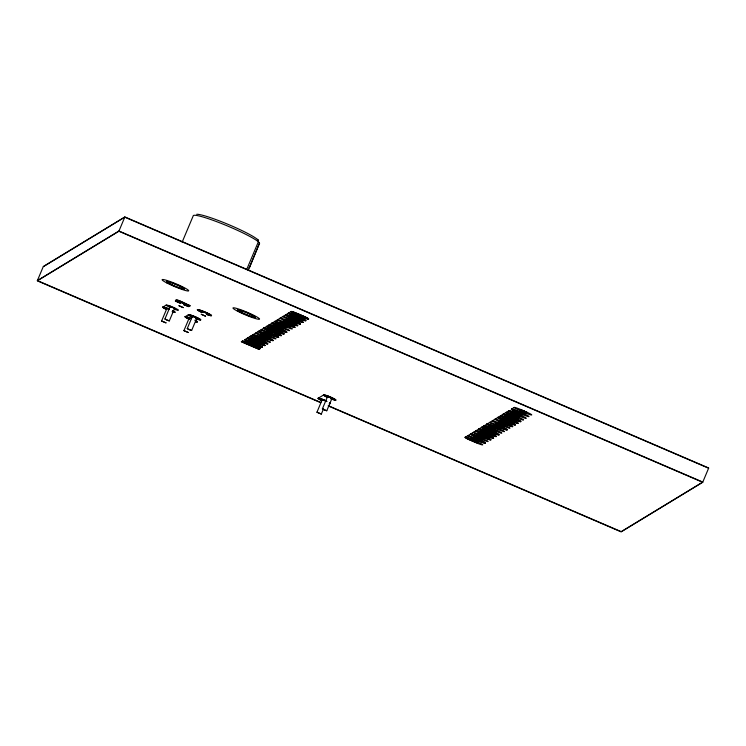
<?xml version="1.0" encoding="UTF-8"?>
<svg xmlns="http://www.w3.org/2000/svg" width="746" height="746" viewBox="0 0 746 746"><rect width="100%" height="100%" fill="white"/><g stroke="black" fill="none" stroke-linecap="round" stroke-linejoin="round"><path stroke-width="1.12" d="M248.325 270.257L249.938 266.257L248.875 268.01M249.5 267.441L259.477 243.065M249.807 266.676L259.319 243.811A35.967 3.823 22.8 0 0 228.239 226.28A35.967 3.823 22.8 0 0 193.195 215.92L182.136 242.161M320.752 402.439L37.393 280.589L43.212 266.751L124.778 217.17L708.607 468.227L702.788 482.065L621.222 531.646L329.303 406.122M37.393 280.589L118.959 231.018L124.778 217.17M161.593 321.032L165.985 322.841L161.593 321.032L166.964 308.257M174.695 308.107L169.314 320.901L166.852 320.118L164.922 319.008L170.302 306.224M183.908 330.627L188.3 332.511L183.908 330.627L189.288 317.843M197 317.712L191.629 330.497L189.167 329.713L187.237 328.604L192.608 315.828M246.814 269.25L258.358 241.797A1.921 1.809 -49.2 0 0 257.389 239.391M323.577 408.705L321.33 414.067L316.938 412.249L322.347 399.306M332.184 397.888L326.776 410.757L324.305 409.974L322.384 408.864L327.792 395.995M43.305 266.527L124.871 216.946L708.7 468.003M166.199 305.077L162.731 307.193A6.714 0.718 22.8 0 0 166.414 309.45M188.906 306.653L190.062 305.692M250.432 345.193L247.318 343.393L296.33 313.6L299.407 315.511L303.445 316.668L302.708 316.034M514.227 407.484L511.336 409.237A5.754 0.615 22.8 0 0 516.008 411.829L523.03 414.851M515.355 413.125L514.013 412.864L470.446 439.347L477.123 442.387M164.922 319.008L169.314 320.901M187.237 328.604L191.629 330.497M322.384 408.864L326.776 410.757M316.938 412.174L321.33 414.067M178.956 301.636L179.441 301.543M186.118 304.582L184.719 304.433M188.952 306.541L188.067 306.494M200.916 311.082L207.295 313.506M208.078 314.029L206.726 313.768M290.837 317.022L296.153 318.896M288.59 318.589L292.674 320.929M191.489 315.903L197.634 318.393M297.999 319.978L290.987 317.134M285.392 320.332L292.395 323.177M197.774 318.477L196.543 318.355M197.345 318.57L196.198 317.432M292.553 323.288L288.515 322.132L285.438 320.22M292.068 323.382L292.441 323.065L290.754 322.095M289.345 325.032C290.269 323.932 277.046 319.344 285.839 323.671M277.223 325.303L284.226 328.137M287.107 326.599L279.992 323.531L286.949 326.487M284.385 328.249L281.736 327.662M272.253 328.52C271.87 329.76 277.046 331.205 278.939 331.56M271.777 328.613C273.969 328.128 282.426 333.07 276.29 330.972M263.608 333.574L266.247 334.161M273.008 334.963L273.493 334.87M258.163 336.884C267.432 338.973 267.413 342.405 258.312 336.996M255.915 338.442L255.44 338.544L257.23 339.728M265.324 339.831L261.333 338.572M253.192 340.101L255.887 341.882M255.486 338.432L262.116 341.584C262.601 340.418 257.575 338.898 255.869 338.553M249.994 341.855C251.439 341.659 259.366 344.941 255.757 344.652M259.878 343.141L255.841 341.985L252.717 340.195L256.755 341.351L259.832 343.253L257.23 342.554M247.318 343.393L248.66 343.654M256.671 344.894L252.586 342.554M253.948 346.545L249.863 344.204M332.483 398.83C333.639 397.851 323.633 394.522 328.203 397.198M321.181 399.474L323.512 399.977M516.652 411.307C518.778 411.121 527.329 415.653 521.165 413.666M513.966 412.976C515.467 412.659 523.263 416.259 519.729 415.774M523.813 414.254L516.801 411.41M511.719 414.534L511.346 414.841M508.996 416.193C508.464 417.126 514.516 419.728 515.57 419.019M508.52 416.287L515.523 419.121M515.682 419.233L508.669 416.389M512.474 420.986L509.788 419.205L505.9 418.152M500.352 421.248L500.827 421.154C502.468 421.751 507.532 423.075 507.028 424.297L500.501 421.359M509.751 422.637L510.236 422.544M494.906 424.558L501.909 427.402M492.658 426.115C491.586 426.889 495.829 428.111 496.743 428.465M502.067 427.505C499.372 427.663 489.441 422.087 498.897 425.826M486.737 429.528L490.728 430.787M496.622 430.815L489.507 427.756M493.414 432.568L490.775 430.675L486.84 429.743M481.291 432.829L485.329 433.986L488.406 435.897M491.176 434.125L484.061 431.067L491.017 434.023M488.453 435.785L485.805 435.188M476.321 436.046L478.969 437.939L483.007 439.096M473.598 437.706L473.225 438.014L474.913 438.984M473.123 437.799L474.512 437.949M477.076 442.499L477.561 442.406M296.721 313.73L301.598 315.586M303.007 316.649L297.057 314.243M296.6 319.82L297.952 320.081L297.262 319.344M289.504 318.831L288.115 318.682L294.838 321.61M293.877 321.479L295.276 321.629L293.476 320.444M285.821 320.351L289.383 321.601M283.946 328.231C272.84 325.06 278.249 323.699 284.338 328.361M274.929 326.972L280.878 329.378M179.394 301.645L186.071 304.694M184.766 304.321L185.679 304.564M188.682 306.531L183.544 304.629M202.306 311.231L200.963 310.97L202.707 312.266M270.444 330.413C265.688 329.779 280.356 335.532 274.416 332.026M206.679 313.88L207.975 313.814M274.817 333.061L276.104 332.996M266.76 331.933L271.647 333.788M170.405 306.429L169.221 306.196L170.797 307.24M273.055 334.851L267.105 332.446M174.275 308.648L175.459 308.881L171.449 306.923M174.228 308.76L175.413 308.984L172.671 307.417M264.037 333.593L270.723 336.632L263.758 333.686M166.227 308.34L169.398 309.329M191.871 315.912L194.986 317.013M189.391 318.038L188.206 317.815L189.782 318.85M262.163 341.472L258.61 340.223M251.383 342.004L250.041 341.743L255.803 344.54M511.681 414.645L512.633 414.776M517.966 417.564L515.756 416.986M517.006 417.424L517.92 417.676C518.684 416.66 513.929 415.298 512.586 414.888M509.798 422.525L503.074 419.597L510.077 422.432M500.78 421.266L507.467 424.306M507.075 424.185L502.189 422.329M500.669 427.355L502.021 427.617L500.268 426.32M492.612 426.227L493.572 426.367M498.906 429.146L496.696 428.577M497.946 429.015L499.344 429.164L497.545 427.971M489.889 427.887L493.451 429.137M481.72 432.848L488.294 435.673M488.015 435.767L482.065 433.361M331.681 398.616L332.53 398.718M481.608 438.946C486.112 439.674 474.269 434.48 476.573 436.783M478.885 440.597L480.238 440.858L475.715 438.499M470.829 439.469L477.515 442.518M322.412 399.595L321.228 399.362L322.757 400.509M296.199 315.959C290.129 313.814 298.568 318.719 300.675 318.43C299.929 316.985 292.74 314.486 294.288 316.006M292.18 317.283L294.829 318.29M289.457 318.943L290.754 319.269M291.201 323.027L285.541 320.444M288.478 324.678L282.669 321.992L286.66 323.251M287.182 324.351L289.83 324.939L288.031 323.755M273.12 328.874L278.78 331.448M509.863 416.548L514.899 418.711M180.299 301.897L185.968 304.48M272.141 334.609L269.502 333.602M511.607 420.623L507.634 419.019M505.713 420.185L503.121 419.485L508.884 422.283M260.802 337.472L258.209 336.772L259.953 338.069M171.496 306.811L169.174 306.308L170.75 307.343M500.268 423.495C492.892 420.949 506.105 427.598 504.054 425.22M256.783 338.805L262.555 341.603M168.167 308.835L165.845 308.331L166.489 308.881M254.06 340.456L259.72 343.039M190.482 318.43L188.16 317.927L189.736 318.962M493.526 426.479L496.221 427.374M253.08 346.191C236.09 339.644 261.921 347.804 251.784 345.864M492.547 432.214L486.886 429.631M491.25 431.887L493.899 432.475L492.099 431.281M481.207 435.077C473.831 432.531 487.045 439.18 484.993 436.802M477.188 436.401L482.848 438.984M474.465 438.061L475.762 438.387M476.209 442.145L473.57 441.138M295.397 319.269L291.611 317.554M290.707 319.381L295.23 321.74M516.558 413.676L520.344 415.401M518.526 415.224L514.115 413.079M513.835 415.326L518.358 417.685M515.803 416.874L512.017 415.149M283.937 324.911C270.509 320.025 293.197 330.338 285.308 325.405M273.092 331.42L269.054 330.264L269.782 330.898M271.647 330.963L275.433 332.688M273.614 332.511L270.891 331.345M499.466 426.805L495.055 424.67M494.775 426.917L499.298 429.276M266.779 335.262L270.658 336.306M203.509 311.781L206.232 312.947M264.056 336.912L268.047 338.18L267.31 337.546M187.349 306.112L183.591 304.517M254.554 344.102L250.143 341.957M480.405 438.396L477.682 437.221M476.293 439.487L477.682 440.047M323.466 400.089L326.823 401.488M118.959 231.018L702.788 482.065M520.018 409.386L527.04 412.407M525.753 413.191L518.778 410.058A5.754 0.615 22.8 0 1 514.143 407.4A5.754 0.615 22.8 0 1 520.065 409.284L527.086 412.305A5.754 0.615 22.8 0 1 531.712 414.962A5.754 0.615 22.8 0 1 525.799 413.079M524.317 414.067L517.295 411.046A5.754 0.615 22.8 0 0 511.504 409.134M521.678 415.625L514.647 412.603A5.754 0.615 22.8 0 0 508.735 410.729A5.754 0.615 22.8 0 0 513.36 413.387L520.391 416.408M518.955 417.275L511.924 414.254A5.754 0.615 22.8 0 0 506.012 412.379A5.754 0.615 22.8 0 0 510.637 415.037L517.668 418.058M288.749 318.421L295.78 321.442A5.754 0.615 22.8 0 1 300.405 324.1A5.754 0.615 22.8 0 1 294.493 322.225L287.462 319.195M284.739 320.855L291.77 323.876A5.754 0.615 22.8 0 0 297.682 325.75A5.754 0.615 22.8 0 0 293.057 323.093L286.072 319.959A5.754 0.615 22.8 0 0 280.16 318.085A5.754 0.615 22.8 0 0 284.785 320.743L291.817 323.764A5.754 0.615 22.8 0 0 297.729 325.638A5.754 0.615 22.8 0 0 293.103 322.981M283.303 321.731L290.334 324.752A5.754 0.615 22.8 0 1 294.959 327.41A5.754 0.615 22.8 0 1 289.047 325.536L282.016 322.505M287.611 326.403L280.58 323.382A5.754 0.615 22.8 0 0 274.798 321.479M286.324 327.186L279.293 324.165A5.754 0.615 22.8 0 1 274.631 321.573M501.032 420.875L508.017 424.008A5.754 0.615 22.8 0 1 512.642 426.665A5.754 0.615 22.8 0 1 506.73 424.791L499.745 421.658M283.601 328.837L276.617 325.713A5.754 0.615 22.8 0 1 271.992 323.055A5.754 0.615 22.8 0 1 277.904 324.93L284.888 328.063A5.754 0.615 22.8 0 1 289.56 330.609A5.754 0.615 22.8 0 1 283.648 328.734M498.309 422.534L505.34 425.556A5.754 0.615 22.8 0 1 509.966 428.213A5.754 0.615 22.8 0 1 504.054 426.339L497.022 423.318M505.294 425.668L498.263 422.637A5.754 0.615 22.8 0 0 492.351 420.763A5.754 0.615 22.8 0 0 496.976 423.42L504.007 426.442M495.586 424.185L502.618 427.206A5.754 0.615 22.8 0 1 507.243 429.864A5.754 0.615 22.8 0 1 501.331 427.99L494.3 424.968M499.895 428.866L492.864 425.845A5.754 0.615 22.8 0 0 486.952 423.97A5.754 0.615 22.8 0 0 491.577 426.619L498.561 429.752A5.754 0.615 22.8 0 0 504.473 431.626A5.754 0.615 22.8 0 0 499.848 428.978L492.817 425.947A5.754 0.615 22.8 0 0 487.035 424.045M497.172 430.517A5.754 0.615 22.8 0 1 501.797 433.174A5.754 0.615 22.8 0 1 495.885 431.3L488.854 428.279A5.754 0.615 22.8 0 1 484.229 425.621A5.754 0.615 22.8 0 1 490.141 427.495L497.125 430.629M265.679 332.436L272.71 335.458A5.754 0.615 22.8 0 0 278.622 337.341A5.754 0.615 22.8 0 0 273.996 334.684L267.012 331.55A5.754 0.615 22.8 0 0 261.1 329.676A5.754 0.615 22.8 0 0 265.725 332.334L272.756 335.355A5.754 0.615 22.8 0 0 278.668 337.229A5.754 0.615 22.8 0 0 274.043 334.572M495.838 431.412L488.807 428.39A5.754 0.615 22.8 0 1 484.145 425.798M271.274 336.334L264.243 333.313A5.754 0.615 22.8 0 0 258.461 331.401M269.987 337.117L262.956 334.096A5.754 0.615 22.8 0 1 258.293 331.504M261.52 334.963L268.551 337.994A5.754 0.615 22.8 0 1 273.176 340.652A5.754 0.615 22.8 0 1 267.264 338.768L260.233 335.747M188.151 304.834C185.25 304.788 176.699 297.617 175.301 301.002M176 301.235L180.691 303.268M176.774 301.72L180.644 303.38M479.249 434.116L486.28 437.137A5.754 0.615 22.8 0 1 490.905 439.795A5.754 0.615 22.8 0 1 484.993 437.921L477.962 434.899M483.557 438.797L476.526 435.776A5.754 0.615 22.8 0 0 470.614 433.892A5.754 0.615 22.8 0 0 475.239 436.55L482.27 439.571M473.803 437.426L480.788 440.56A5.754 0.615 22.8 0 1 485.413 443.217A5.754 0.615 22.8 0 1 479.501 441.343L472.516 438.21M478.111 442.108L471.08 439.086A5.754 0.615 22.8 0 0 465.168 437.203A5.754 0.615 22.8 0 0 469.793 439.86L476.825 442.882M242.636 340.978L260.205 348.531L258.918 349.315L241.35 341.761L242.683 340.866L260.251 348.419L258.965 349.203L241.396 341.649M320.659 402.663L37.3 280.813L118.866 231.232L702.695 482.289L621.129 531.87L328.147 405.88M519.822 412.986L517.435 411.829M297.551 316.64L299.939 317.796M295.397 316.444L300.61 318.104M513.08 415.709L514.414 416.315M507.066 420.856L508.39 421.462M502.944 424.772C487.632 418.45 510.404 429.733 502.99 424.66M280.393 326.981L277.372 325.405M276.337 328.035L281.55 329.685M495.353 427.896L492.229 426.106M274.948 330.291L271.926 328.716M489.908 431.207L487.511 430.05M267.6 334.842L269.987 335.998M483.128 433.911L484.462 434.517M266.201 337.099L260.988 335.448M482.559 435.757L483.884 436.363M262.154 338.152L265.166 339.728M477.114 439.068L478.438 439.674M324.687 400.583L326.776 401.6M525.753 412.072C512.968 406.178 522.489 412.277 526.434 412.379M506.571 418.459L512.959 420.884L505.844 417.825L506.525 418.571M296.199 318.784L297.84 319.866M494.822 429.631L496.463 430.712M495.838 430.293L489.935 427.775C489.413 428.782 495.484 431.291 496.51 430.601M490.392 433.603C478.121 427.7 486.84 434.172 491.064 433.911M268.122 333.108L266.378 331.811M472.19 440.644L470.4 439.45L477.449 442.182M265.399 334.767L263.655 333.462M261.66 335.756L268 338.292L264.923 336.39L260.932 335.122L262.676 336.418M202.753 312.154L201.066 311.185M189.018 305.095L190.081 305.935M189.633 305.543C188.654 305.002 172.96 296.731 175.953 301.347M180.746 302.82L179.105 301.738M193.065 316.938L191.629 315.978M328.249 397.096L326.627 396.163L332.865 398.84M322.804 400.406L321.321 399.548M523.664 414.151L519.291 411.895L516.754 411.522M511.97 415.261L511.29 414.515M509.499 421.91L510.189 422.656M501.079 421.882L500.398 421.136M481.44 432.941L482.019 433.473M479.547 440.112L480.284 440.746L473.272 437.902M275.227 327.587L274.5 326.953L274.976 326.86C285.615 330.142 281.167 331.616 274.547 326.841M272.756 334.236L273.446 334.982M273.334 334.758L268.97 332.511L266.434 332.138M207.341 313.395L207.929 313.917M179.693 302.27L179.003 301.524M192.132 316.453L191.536 315.791M166.535 308.769L165.892 308.219M303.398 316.77L298.922 314.308L296.386 313.935M521.016 415.709L517.09 414.767L514.013 412.864M196.702 214.288A34.046 3.618 22.8 0 1 229.908 225.133A34.046 3.618 22.8 0 1 258.452 240.585M327.242 397.17A6.714 0.718 22.8 0 1 325.191 395.091A6.714 0.718 22.8 0 1 335.187 399.39A6.714 0.718 22.8 0 1 330.814 398.709A6.714 0.709 22.8 0 0 335.896 400.145A6.714 0.709 22.8 0 0 330.254 397.068A6.714 0.709 22.8 0 0 323.661 394.932L318.066 398.336A6.714 0.709 22.8 0 0 321.75 400.593M329.536 402.57A6.714 0.718 22.8 0 1 329.368 403.362M321.796 400.481A6.714 0.718 22.8 0 1 318.421 398.131A6.714 0.718 22.8 0 1 325.657 400.621M480.834 440.448A5.754 0.615 22.8 0 1 485.459 443.105A5.754 0.615 22.8 0 1 479.547 441.231M472.47 438.322A5.754 0.615 22.8 0 1 467.845 435.664A5.754 0.615 22.8 0 1 473.757 437.538M489.003 435.487A5.754 0.615 22.8 0 1 493.628 438.144A5.754 0.615 22.8 0 1 487.716 436.27M508.063 423.896A5.754 0.615 22.8 0 1 512.688 426.553A5.754 0.615 22.8 0 1 506.776 424.679M499.699 421.77A5.754 0.615 22.8 0 1 495.074 419.112A5.754 0.615 22.8 0 1 500.986 420.986M516.232 418.935A5.754 0.615 22.8 0 1 520.857 421.593A5.754 0.615 22.8 0 1 514.945 419.718L507.914 416.697A5.754 0.615 22.8 0 1 503.289 414.039A5.754 0.615 22.8 0 1 509.201 415.914L516.185 419.047A5.754 0.615 22.8 0 1 520.811 421.704A5.754 0.615 22.8 0 1 514.899 419.821L507.867 416.8A5.754 0.615 22.8 0 1 503.205 414.216M302.708 317.143A5.754 0.615 22.8 0 0 308.62 319.018A5.754 0.615 22.8 0 0 303.995 316.36L296.964 313.339A5.754 0.615 22.8 0 0 291.052 311.464A5.754 0.615 22.8 0 0 295.677 314.122L302.662 317.255A5.754 0.615 22.8 0 0 307.93 319.111L308.434 319.167A5.754 0.615 22.8 0 0 303.948 316.472L296.917 313.451A5.754 0.615 22.8 0 0 291.136 311.548L244.679 339.784A5.754 0.615 22.8 0 0 249.341 342.367M275.479 333.695A5.754 0.615 22.8 0 0 281.391 335.569A5.754 0.615 22.8 0 0 276.766 332.912L269.735 329.891A5.754 0.615 22.8 0 0 263.823 328.016A5.754 0.615 22.8 0 0 268.448 330.674L275.433 333.807A5.754 0.615 22.8 0 0 281.345 335.681A5.754 0.615 22.8 0 0 276.719 333.024L269.688 330.002A5.754 0.615 22.8 0 0 263.907 328.091M257.706 344.503A5.754 0.615 22.8 0 1 262.331 347.16A5.754 0.615 22.8 0 1 256.419 345.286M169.79 307.315A6.714 0.718 22.8 0 1 167.468 305.161A6.714 0.718 22.8 0 1 177.296 309.264A6.714 0.718 22.8 0 1 174.527 309.292M192.104 316.91A6.714 0.718 22.8 0 1 190.044 314.831A6.714 0.718 22.8 0 1 200.04 319.129A6.714 0.718 22.8 0 1 195.676 318.449M195.76 320.584A6.714 0.718 22.8 0 1 195.555 321.601M188.775 318.934A6.714 0.718 22.8 0 1 185.232 316.584A6.714 0.718 22.8 0 1 191.424 318.551M172.531 310.513A6.714 0.718 22.8 0 1 172.289 311.697M166.461 309.338A6.714 0.718 22.8 0 1 162.917 306.988A6.714 0.718 22.8 0 1 169.109 308.956M201.616 312.229A7.674 0.811 22.8 0 1 198.958 309.767A7.674 0.811 22.8 0 1 210.185 314.458A7.674 0.811 22.8 0 1 207.034 314.495M172.485 310.625A6.714 0.718 22.8 0 1 172.242 311.809M162.87 307.1A6.714 0.718 22.8 0 1 169.062 309.068M195.508 321.703A6.714 0.718 22.8 0 0 196.459 321.125L195.713 320.696A6.714 0.718 22.8 0 0 194.79 320.22M188.729 319.046A6.714 0.718 22.8 0 1 185.036 316.789L188.514 314.672A6.714 0.709 22.8 0 1 195.107 316.808A6.714 0.709 22.8 0 1 200.749 319.885A6.714 0.709 22.8 0 1 195.629 318.551M185.185 316.696A6.714 0.718 22.8 0 1 191.377 318.663M295.63 314.234A5.754 0.615 22.8 0 1 290.968 311.651M244.847 339.682A5.754 0.615 22.8 0 1 250.628 341.584M288.245 313.301A5.754 0.615 22.8 0 0 292.908 315.884L299.939 318.915A5.754 0.615 22.8 0 0 305.207 320.761L305.711 320.817A5.754 0.615 22.8 0 0 301.225 318.132L294.194 315.11A5.754 0.615 22.8 0 0 288.413 313.199M285.522 314.961A5.754 0.615 22.8 0 0 290.185 317.544L297.216 320.566A5.754 0.615 22.8 0 0 303.128 322.44A5.754 0.615 22.8 0 0 298.503 319.782L291.518 316.649A5.754 0.615 22.8 0 0 285.606 314.775A5.754 0.615 22.8 0 0 290.231 317.432L297.262 320.454A5.754 0.615 22.8 0 0 303.174 322.328A5.754 0.615 22.8 0 0 298.549 319.67L291.472 316.761A5.754 0.615 22.8 0 0 285.69 314.859M276.57 325.815A5.754 0.615 22.8 0 1 271.908 323.232M272.076 323.13A5.754 0.615 22.8 0 1 277.857 325.042M269.185 324.883A5.754 0.615 22.8 0 0 273.847 327.475L280.878 330.497A5.754 0.615 22.8 0 0 286.79 332.371A5.754 0.615 22.8 0 0 282.165 329.713L275.134 326.692A5.754 0.615 22.8 0 0 269.353 324.79M266.462 326.543A5.754 0.615 22.8 0 0 271.124 329.126L278.155 332.147A5.754 0.615 22.8 0 0 284.067 334.031A5.754 0.615 22.8 0 0 279.442 331.373L272.411 328.352A5.754 0.615 22.8 0 0 266.63 326.44M268.401 330.786A5.754 0.615 22.8 0 1 263.739 328.193M257.51 337.406A5.754 0.615 22.8 0 1 252.847 334.814M253.015 334.712A5.754 0.615 22.8 0 1 258.797 336.623M250.124 336.474A5.754 0.615 22.8 0 0 254.787 339.057L261.818 342.078A5.754 0.615 22.8 0 0 267.73 343.953A5.754 0.615 22.8 0 0 263.105 341.295L256.074 338.274A5.754 0.615 22.8 0 0 250.292 336.371M247.402 338.125A5.754 0.615 22.8 0 0 252.064 340.717L259.095 343.738A5.754 0.615 22.8 0 0 265.007 345.612A5.754 0.615 22.8 0 0 260.382 342.955L253.351 339.934A5.754 0.615 22.8 0 0 247.569 338.022M327.196 397.282A6.714 0.709 22.8 0 1 323.512 395.026M329.49 402.681A6.714 0.709 22.8 0 1 329.322 403.465M318.216 398.243A6.714 0.709 22.8 0 1 325.61 400.723M465.252 437.287A5.754 0.615 22.8 0 1 471.034 439.189L478.065 442.21A5.754 0.615 22.8 0 1 482.69 444.868A5.754 0.615 22.8 0 1 476.778 442.993L469.747 439.972A5.754 0.615 22.8 0 1 465.084 437.389L508.819 410.804A5.754 0.615 22.8 0 1 514.6 412.715L521.631 415.736A5.754 0.615 22.8 0 1 526.256 418.394A5.754 0.615 22.8 0 1 520.344 416.51L513.313 413.489A5.754 0.615 22.8 0 1 508.651 410.906M505.928 412.557A5.754 0.615 22.8 0 0 510.59 415.149L517.621 418.17A5.754 0.615 22.8 0 0 523.533 420.045A5.754 0.615 22.8 0 0 518.908 417.387L511.877 414.366A5.754 0.615 22.8 0 0 506.096 412.463M503.373 414.114A5.754 0.615 22.8 0 1 509.154 416.026M500.482 415.867A5.754 0.615 22.8 0 0 505.145 418.459L512.176 421.481A5.754 0.615 22.8 0 0 518.088 423.355A5.754 0.615 22.8 0 0 513.462 420.697L506.431 417.676A5.754 0.615 22.8 0 0 500.65 415.764M497.759 417.527A5.754 0.615 22.8 0 0 502.422 420.11L509.453 423.131A5.754 0.615 22.8 0 0 515.365 425.015A5.754 0.615 22.8 0 0 510.74 422.357L503.709 419.327A5.754 0.615 22.8 0 0 497.927 417.424M491.53 426.731A5.754 0.615 22.8 0 1 486.868 424.148M484.313 425.696A5.754 0.615 22.8 0 1 490.094 427.607M481.422 427.458A5.754 0.615 22.8 0 0 486.084 430.041L493.115 433.062A5.754 0.615 22.8 0 0 499.027 434.937A5.754 0.615 22.8 0 0 494.402 432.279L487.371 429.258A5.754 0.615 22.8 0 0 481.59 427.355M478.699 429.109A5.754 0.615 22.8 0 0 483.361 431.701L490.392 434.722A5.754 0.615 22.8 0 0 496.304 436.596A5.754 0.615 22.8 0 0 491.679 433.939L484.648 430.918A5.754 0.615 22.8 0 0 478.867 429.006M480.638 433.351A5.754 0.615 22.8 0 1 475.976 430.768M476.144 430.666A5.754 0.615 22.8 0 1 481.925 432.568M470.53 434.079A5.754 0.615 22.8 0 0 475.193 436.662L482.224 439.683A5.754 0.615 22.8 0 0 488.136 441.557A5.754 0.615 22.8 0 0 483.511 438.9L476.48 435.878A5.754 0.615 22.8 0 0 470.698 433.976M201.569 312.341A7.674 0.811 22.8 0 1 198.912 309.879A7.674 0.811 22.8 0 1 210.139 314.57A7.674 0.811 22.8 0 1 206.987 314.598M192.058 317.022A6.714 0.709 22.8 0 1 188.365 314.765M178.984 305.729L183.227 307.622L178.984 305.729M201.308 314.29L205.56 316.192L201.308 314.29M519.813 409.666C522.545 413.042 533.362 414.095 519.813 409.666M478.997 434.508C481.384 437.557 492.761 439.198 478.997 434.508M301.272 318.02L294.241 314.999A5.754 0.615 22.8 0 0 288.329 313.124A5.754 0.615 22.8 0 0 292.954 315.782L299.985 318.803A5.754 0.615 22.8 0 0 305.897 320.677A5.754 0.615 22.8 0 0 301.272 318.02M524.363 413.955L517.342 410.934A5.754 0.615 22.8 0 0 511.42 409.06A5.754 0.615 22.8 0 0 516.055 411.717L523.077 414.739A5.754 0.615 22.8 0 0 528.989 416.613A5.754 0.615 22.8 0 0 524.363 413.955M295.826 321.33L288.795 318.309A5.754 0.615 22.8 0 0 282.883 316.435A5.754 0.615 22.8 0 0 287.508 319.092L294.539 322.113A5.754 0.615 22.8 0 0 300.452 323.988A5.754 0.615 22.8 0 0 295.826 321.33M290.38 324.641L283.349 321.619A5.754 0.615 22.8 0 0 277.437 319.745A5.754 0.615 22.8 0 0 282.063 322.403L289.094 325.424A5.754 0.615 22.8 0 0 295.006 327.298A5.754 0.615 22.8 0 0 290.38 324.641M513.509 420.585L506.478 417.564A5.754 0.615 22.8 0 0 500.566 415.69A5.754 0.615 22.8 0 0 505.191 418.347L512.222 421.369A5.754 0.615 22.8 0 0 518.134 423.243A5.754 0.615 22.8 0 0 513.509 420.585M287.658 326.291L280.627 323.27A5.754 0.615 22.8 0 0 274.715 321.395A5.754 0.615 22.8 0 0 279.34 324.053L286.371 327.074A5.754 0.615 22.8 0 0 292.283 328.949A5.754 0.615 22.8 0 0 287.658 326.291M510.786 422.245L503.755 419.224A5.754 0.615 22.8 0 0 497.843 417.35A5.754 0.615 22.8 0 0 502.468 420.007L509.499 423.029A5.754 0.615 22.8 0 0 515.411 424.903A5.754 0.615 22.8 0 0 510.786 422.245M282.212 329.601L275.181 326.58A5.754 0.615 22.8 0 0 269.269 324.706A5.754 0.615 22.8 0 0 273.894 327.363L280.925 330.385A5.754 0.615 22.8 0 0 286.837 332.259A5.754 0.615 22.8 0 0 282.212 329.601M279.489 331.261L272.458 328.24A5.754 0.615 22.8 0 0 266.546 326.366A5.754 0.615 22.8 0 0 271.171 329.023L278.202 332.045A5.754 0.615 22.8 0 0 284.114 333.919A5.754 0.615 22.8 0 0 279.489 331.261M502.571 427.318L495.54 424.297A5.754 0.615 22.8 0 0 489.628 422.423A5.754 0.615 22.8 0 0 494.253 425.08L501.284 428.101A5.754 0.615 22.8 0 0 507.196 429.976A5.754 0.615 22.8 0 0 502.571 427.318M271.32 336.222L264.289 333.201A5.754 0.615 22.8 0 0 258.377 331.327A5.754 0.615 22.8 0 0 263.002 333.984L270.033 337.005A5.754 0.615 22.8 0 0 275.945 338.88A5.754 0.615 22.8 0 0 271.32 336.222M494.449 432.176L487.418 429.155A5.754 0.615 22.8 0 0 481.506 427.272A5.754 0.615 22.8 0 0 486.131 429.929L493.162 432.96A5.754 0.615 22.8 0 0 499.074 434.834A5.754 0.615 22.8 0 0 494.449 432.176M268.597 337.882L261.566 334.861A5.754 0.615 22.8 0 0 255.654 332.986A5.754 0.615 22.8 0 0 260.279 335.644L267.31 338.665A5.754 0.615 22.8 0 0 273.223 340.54A5.754 0.615 22.8 0 0 268.597 337.882M491.726 433.827L484.695 430.806A5.754 0.615 22.8 0 0 478.783 428.931A5.754 0.615 22.8 0 0 483.408 431.589L490.439 434.61A5.754 0.615 22.8 0 0 496.351 436.485A5.754 0.615 22.8 0 0 491.726 433.827M265.828 339.644L258.843 336.511A5.754 0.615 22.8 0 0 252.931 334.637A5.754 0.615 22.8 0 0 257.556 337.295L264.541 340.428A5.754 0.615 22.8 0 0 270.453 342.302A5.754 0.615 22.8 0 0 265.828 339.644M488.956 435.589L481.972 432.466A5.754 0.615 22.8 0 0 476.06 430.582A5.754 0.615 22.8 0 0 480.685 433.24L487.67 436.373A5.754 0.615 22.8 0 0 493.582 438.247A5.754 0.615 22.8 0 0 488.956 435.589M263.151 341.192L256.12 338.171A5.754 0.615 22.8 0 0 250.208 336.297A5.754 0.615 22.8 0 0 254.834 338.945L261.865 341.976A5.754 0.615 22.8 0 0 267.777 343.85A5.754 0.615 22.8 0 0 263.151 341.192M486.233 437.249L479.202 434.228A5.754 0.615 22.8 0 0 473.29 432.354A5.754 0.615 22.8 0 0 477.916 435.011L484.947 438.033A5.754 0.615 22.8 0 0 490.859 439.907A5.754 0.615 22.8 0 0 486.233 437.249M260.429 342.843L253.398 339.822A5.754 0.615 22.8 0 0 247.485 337.947A5.754 0.615 22.8 0 0 252.111 340.605L259.142 343.626A5.754 0.615 22.8 0 0 265.054 345.501A5.754 0.615 22.8 0 0 260.429 342.843M257.659 344.605L250.675 341.481A5.754 0.615 22.8 0 0 244.763 339.598A5.754 0.615 22.8 0 0 249.388 342.255L256.372 345.389A5.754 0.615 22.8 0 0 262.284 347.263A5.754 0.615 22.8 0 0 257.659 344.605M241.023 312.126A9.586 1.016 22.8 0 0 255.123 317.227A9.586 1.016 22.8 0 0 242.879 310.998A9.586 1.016 22.8 0 0 241.023 312.126M170.107 283.928A9.586 1.016 22.8 0 0 184.215 289.028A9.586 1.016 22.8 0 0 171.962 282.79A9.586 1.016 22.8 0 0 170.107 283.928M166.638 282.846A14.388 1.529 22.8 0 0 188.44 290.977A14.388 1.529 22.8 0 0 171.207 281.923A14.388 1.529 22.8 0 0 166.638 282.846M237.508 311.157A14.388 1.529 22.8 0 0 259.31 319.279A14.388 1.529 22.8 0 0 242.077 310.233A14.388 1.529 22.8 0 0 237.508 311.157M170.06 284.03A9.586 1.016 22.8 0 0 184.169 289.131A9.586 1.016 22.8 0 0 171.916 282.902A9.586 1.016 22.8 0 0 170.06 284.03M240.93 312.341A9.586 1.016 22.8 0 0 255.039 317.442A9.586 1.016 22.8 0 0 242.786 311.213A9.586 1.016 22.8 0 0 240.93 312.341"/></g></svg>
